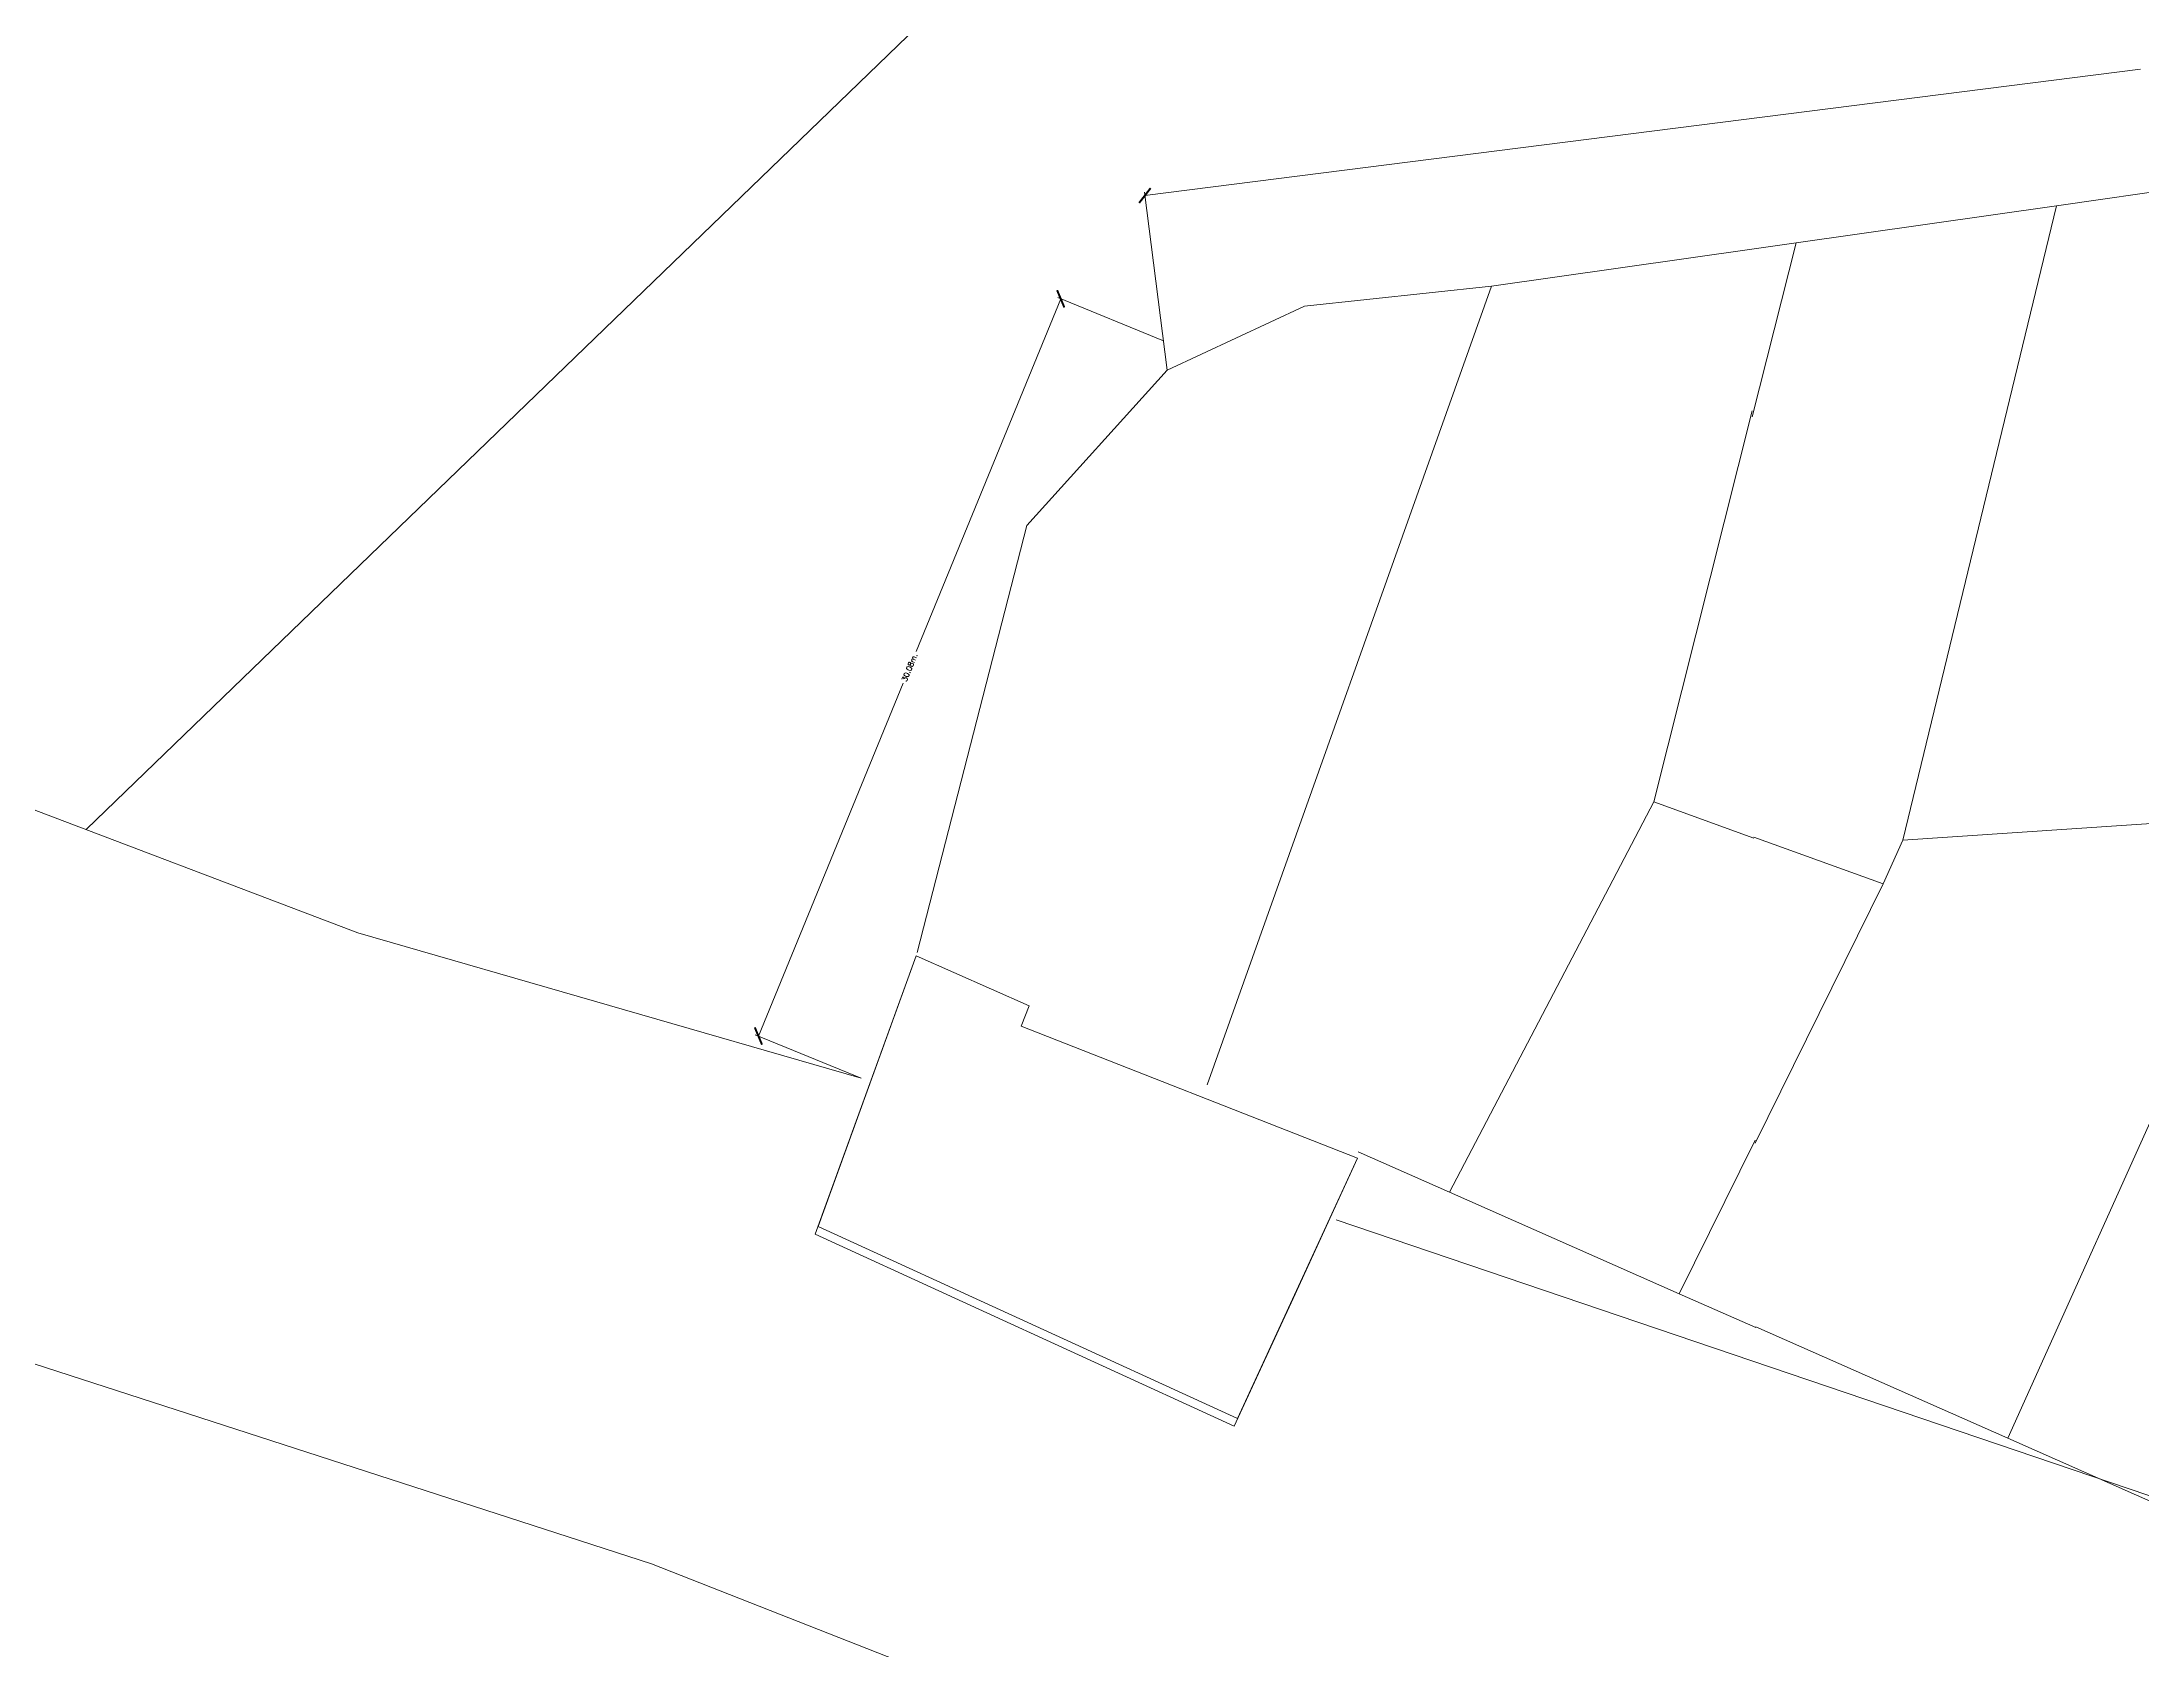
# Model space of a CAD drawing. Header units: millimetres. Extents: x 1956 to 626126, y 2654 to 1331070.
# Drawn here: x 625080.7 to 625160, y 1329537.2 to 1329597.9 of the extents above; entities that cross this region are included whole.
import ezdxf

# ---------------------------------------------------------------- set-up
doc = ezdxf.new("R2010")
doc.units = ezdxf.units.MM
doc.styles.add('ROMANS', font='ROMANS', dxfattribs={"height": 0.2})

# ---------------------------------------------------------------- blocks, each defined once
blk = doc.blocks.new('_ARCHTICK')
at = {"color": 0, "linetype": 'ByBlock', "const_width": 0.15}
blk.add_lwpolyline([(-0.5, -0.5), (0.5, 0.5)], dxfattribs=at)

msp = doc.modelspace()

# ---------------------------------------------------------------- linework, layer by layer
at = {"color": 1, "lineweight": 0, "ltscale": 0.5}
for p, q in [((625082.41, 1329568.194), (625115.458, 1329600.117)), ((625122.387, 1329592.133), (625159.983, 1329596.909)), ((625123.225, 1329585.541), (625122.372, 1329592.257)), ((625119.21, 1329588.233), (625113.749, 1329574.916)), ((625123.084, 1329586.644), (625119.095, 1329588.28)), ((625117.933, 1329579.669), (625113.79, 1329563.555)), ((625107.795, 1329560.4), (625113.257, 1329573.717)), ((625113.757, 1329563.427), (625109.944, 1329552.923)), ((625113.757, 1329563.427), (625110.047, 1329553.205)), ((625113.757, 1329563.427), (625110.047, 1329553.205)), ((625118.012, 1329561.537), (625113.757, 1329563.427)), ((625118.012, 1329561.537), (625113.757, 1329563.427)), ((625118.012, 1329561.537), (625113.757, 1329563.427)), ((625117.712, 1329560.774), (625118.012, 1329561.537)), ((625117.712, 1329560.774), (625118.012, 1329561.537)), ((625117.712, 1329560.774), (625118.012, 1329561.537)), ((625130.414, 1329555.792), (625117.712, 1329560.774)), ((625130.414, 1329555.792), (625117.712, 1329560.774)), ((625130.414, 1329555.793), (625117.712, 1329560.774)), ((625111.669, 1329558.811), (625107.679, 1329560.448)), ((625125.886, 1329545.959), (625130.414, 1329555.793)), ((625125.886, 1329545.959), (625130.414, 1329555.792)), ((625128.057, 1329550.654), (625130.414, 1329555.792)), ((625109.944, 1329552.923), (625125.752, 1329545.669)), ((625110.047, 1329553.205), (625125.886, 1329545.959)), ((625110.047, 1329553.205), (625125.886, 1329545.959)), ((625125.752, 1329545.669), (625128.057, 1329550.654))]:
    msp.add_line(p, q, dxfattribs=at)
at = {"color": 1, "lineweight": 0}
for p, q in [((625156.802, 1329591.746), (625165.661, 1329593.006)), ((625146.975, 1329590.347), (625156.802, 1329591.746)), ((625156.802, 1329591.746), (625151.01, 1329567.793)), ((625135.471, 1329588.711), (625145.298, 1329590.11)), ((625145.298, 1329590.108), (625146.975, 1329590.347)), ((625146.975, 1329590.347), (625145.321, 1329583.779)), ((625135.471, 1329588.711), (625124.733, 1329558.552)), ((625128.411, 1329587.96), (625135.471, 1329588.711)), ((625123.225, 1329585.54), (625128.411, 1329587.96)), ((625092.674, 1329564.294), (625032.816, 1329587.042)), ((625117.933, 1329579.669), (625123.225, 1329585.54)), ((625145.321, 1329584.007), (625141.602, 1329569.238)), ((625145.321, 1329584.008), (625145.321, 1329584.007)), ((625133.892, 1329554.503), (625141.602, 1329569.238)), ((625145.381, 1329567.874), (625141.602, 1329569.238)), ((625151.01, 1329567.793), (625165.564, 1329568.77)), ((625165.564, 1329568.77), (625154.971, 1329545.211)), ((625150.264, 1329566.141), (625145.38, 1329567.903)), ((625151.01, 1329567.793), (625150.264, 1329566.141)), ((625150.264, 1329566.141), (625145.423, 1329556.352)), ((625111.669, 1329558.811), (625092.674, 1329564.294)), ((625133.892, 1329554.503), (625130.439, 1329556.029)), ((625145.424, 1329556.467), (625142.556, 1329550.67)), ((625145.424, 1329556.468), (625145.424, 1329556.467)), ((625142.556, 1329550.67), (625133.892, 1329554.503)), ((625177.712, 1329537.133), (625129.615, 1329553.462)), ((625066.846, 1329552.434), (625103.765, 1329540.47)), ((625145.45, 1329549.39), (625142.556, 1329550.67)), ((625154.971, 1329545.211), (625145.449, 1329549.423)), ((625164.175, 1329541.139), (625154.971, 1329545.211)), ((625103.765, 1329540.47), (625136.881, 1329527.464))]:
    msp.add_line(p, q, dxfattribs=at)

# ---------------------------------------------------------------- block references
at = {"color": 1, "lineweight": 0, "ltscale": 0.5}
for p, xscale, yscale, zscale, rotation in [((625122.387, 1329592.133), 0.4999999999999999, 0.4999999999999999, 0.4999999999999999, 187.2403504791012), ((625119.21, 1329588.233), 0.4999999999999998, 0.4999999999999998, 0.4999999999999998, 67.6989841922796), ((625107.795, 1329560.4), 0.5, 0.5, 0.5, 247.6989841922796)]:
    msp.add_blockref('_ARCHTICK', p, dxfattribs=dict(at, xscale=xscale, yscale=yscale, zscale=zscale, rotation=rotation))

# ---------------------------------------------------------------- texts
at = {"color": 1, "lineweight": 0, "ltscale": 0.5, "insert": (625113.503, 1329574.316), "char_height": 0.2, "attachment_point": 5, "rotation": 67.69898, "style": 'ROMANS'}
msp.add_mtext('\\A1;30.08m.', dxfattribs=at)

doc.saveas('drawing.dxf')
